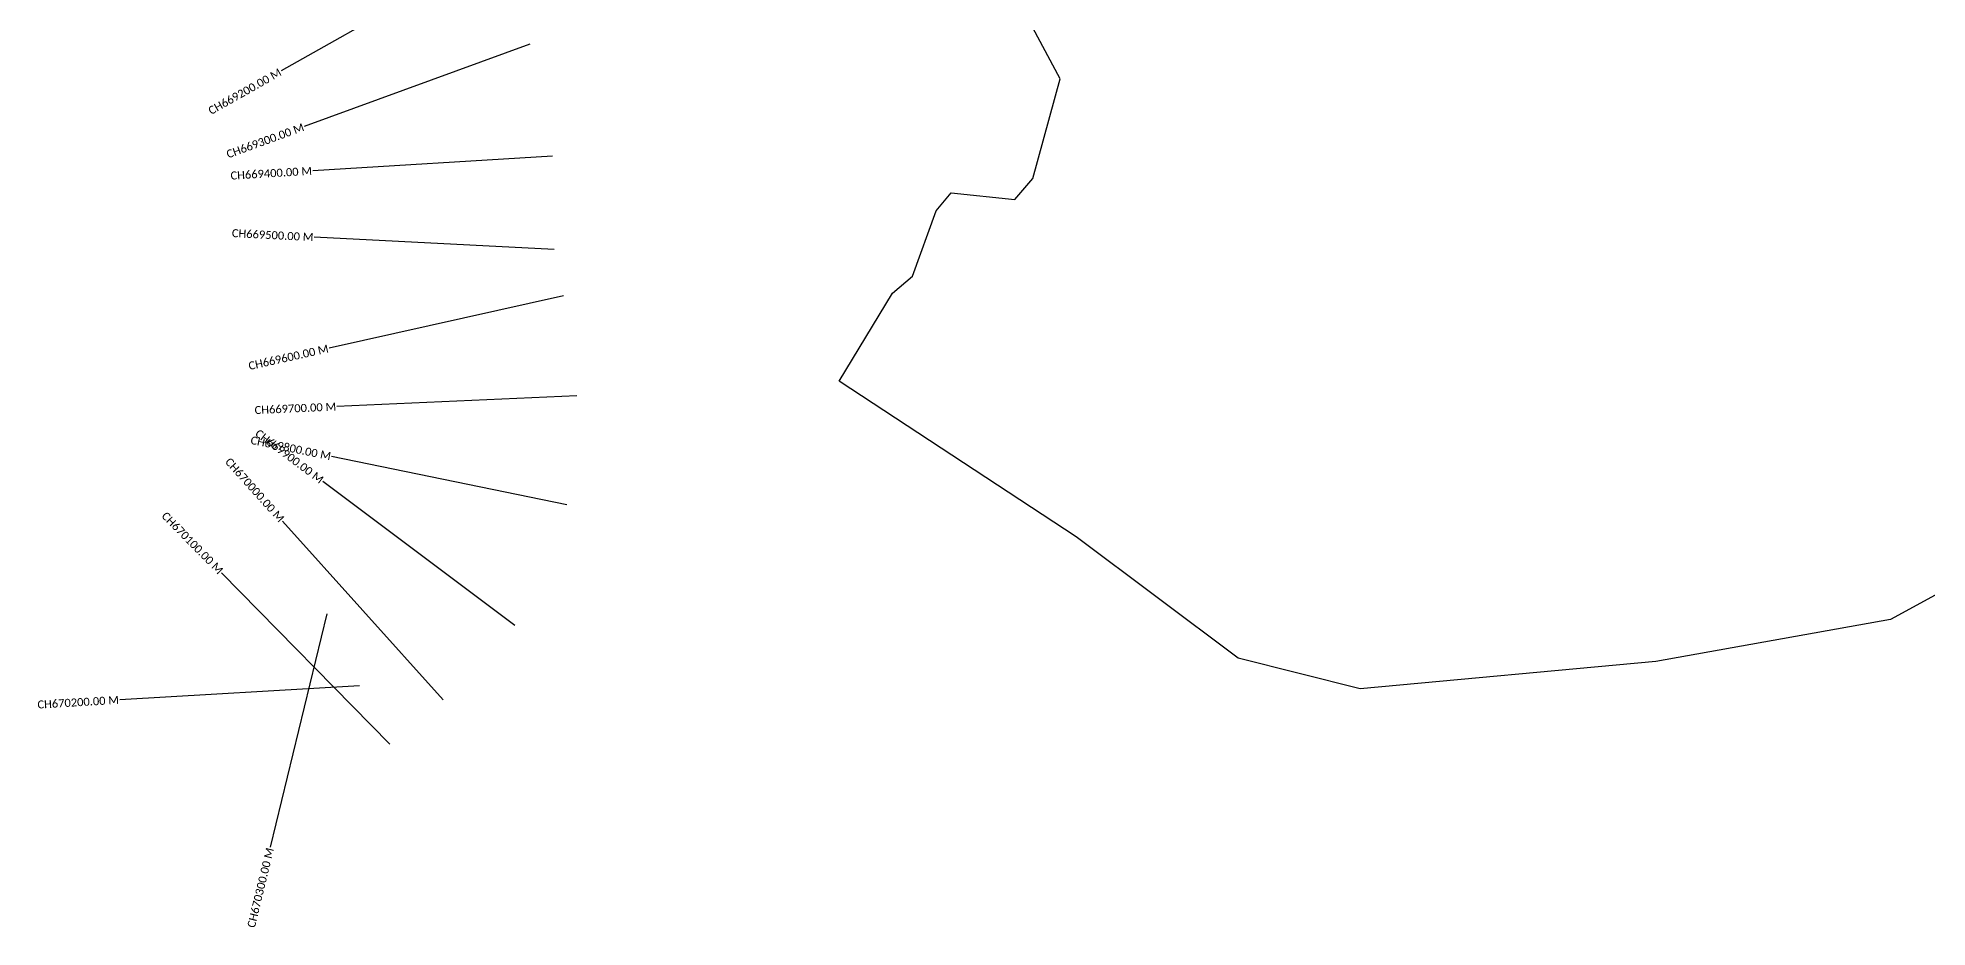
# Model space of a CAD drawing. Header units: metres. Extents: x 330680 to 359033, y 1776991 to 1931097.
# Drawn here: x 335352 to 337712, y 1776991 to 1778101 of the extents above; entities that cross this region are included whole.
import ezdxf
from ezdxf.enums import TextEntityAlignment as Align

# ---------------------------------------------------------------- set-up
doc = ezdxf.new("R2010")
doc.units = ezdxf.units.M
doc.layers.add('CS', color=134, linetype='Continuous')
doc.layers.add('CSMark', color=6, linetype='Continuous')
doc.styles.add('Legend', font='calibri.ttf')

msp = doc.modelspace()

# ---------------------------------------------------------------- linework, layer by layer
at = {"color": 3}
msp.add_lwpolyline([(337903.1, 1777503.8), (337666.3, 1777374.9), (337373.1, 1777322.5), (337003.9, 1777288.2), (336851.3, 1777326.8), (336649, 1777478.2), (336352.9, 1777672.7), (336419.3, 1777782.3), (336444.3, 1777803.8), (336474, 1777885.1), (336492.7, 1777907.6), (336572.3, 1777899.4), (336594.7, 1777925.6), (336629, 1778050.1), (336588.6, 1778125.3)], dxfattribs=at)
at = {"layer": 'CS'}
for p, q in [((335916.8, 1778207.3), (335655.5, 1778059.9)), ((335966.4, 1778093.3), (335684.5, 1777990.7)), ((335994.5, 1777953.5), (335695.1, 1777935.4)), ((335996.5, 1777836.9), (335696.9, 1777852.3)), ((336008.3, 1777779.1), (335715.5, 1777713.8)), ((336025, 1777654.4), (335725.3, 1777641)), ((336012.4, 1777518.1), (335718.5, 1777578.5)), ((335947.5, 1777367.3), (335707.5, 1777547.4)), ((335857.9, 1777274.8), (335657.3, 1777497.9)), ((335791.5, 1777219.4), (335581.2, 1777433.4)), ((335712.5, 1777382.2), (335642, 1777090.6)), ((335753.4, 1777292.3), (335453.9, 1777274.7))]:
    msp.add_line(p, q, dxfattribs=at)

# ---------------------------------------------------------------- texts
at = {"layer": 'CSMark', "style": 'Legend'}
for s, rotation, p in [('CH669200.00 M', 29.4259, (335654.6, 1778059.4)), ('CH669300.00 M', 20.0052, (335683.6, 1777990.3)), ('CH669400.00 M', 3.4624, (335694.1, 1777935.3)), ('CH669500.00 M', 357.0511, (335695.9, 1777852.3)), ('CH669600.00 M', 12.5793, (335714.5, 1777713.5)), ('CH669700.00 M', 2.5653, (335724.3, 1777640.9)), ('CH669800.00 M', 348.3747, (335717.6, 1777578.7)), ('CH669900.00 M', 323.118, (335706.7, 1777548)), ('CH670000.00 M', 311.9441, (335656.7, 1777498.7)), ('CH670100.00 M', 314.5059, (335580.5, 1777434.1)), ('CH670200.00 M', 3.3683, (335452.9, 1777274.6)), ('CH670300.00 M', 76.4035, (335641.8, 1777089.6))]:
    msp.add_text(s, height=10, rotation=rotation, dxfattribs=at).set_placement(p, align=Align.MIDDLE_RIGHT)

doc.saveas('drawing.dxf')
